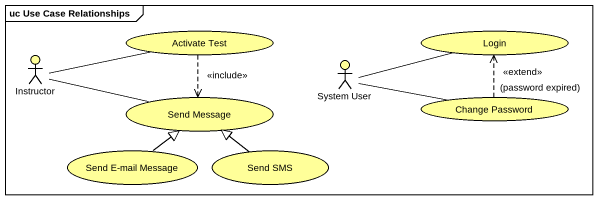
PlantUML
@startuml
mainframe uc Use Case Relationships
actor Instructor #FFFF99
usecase "Activate Test" as Activate_Test #FFFF99
usecase Login #FFFF99
actor "System User" as System_User #FFFF99
usecase "Send Message" as Send_Message #FFFF99
usecase "Change Password" as Change_Password #FFFF99
usecase "Send E-mail Message" as Send_E_mail_Message #FFFF99
usecase "Send SMS" as Send_SMS #FFFF99
Instructor -right- Activate_Test
Instructor -right- Send_Message
Activate_Test ..> Send_Message : <<include>>
System_User -right- Login
System_User -right- Change_Password
Change_Password .up.> Login : <<extend>>\n(password expired)
Send_E_mail_Message -up-|> Send_Message
Send_SMS -up-|> Send_Message
@enduml
